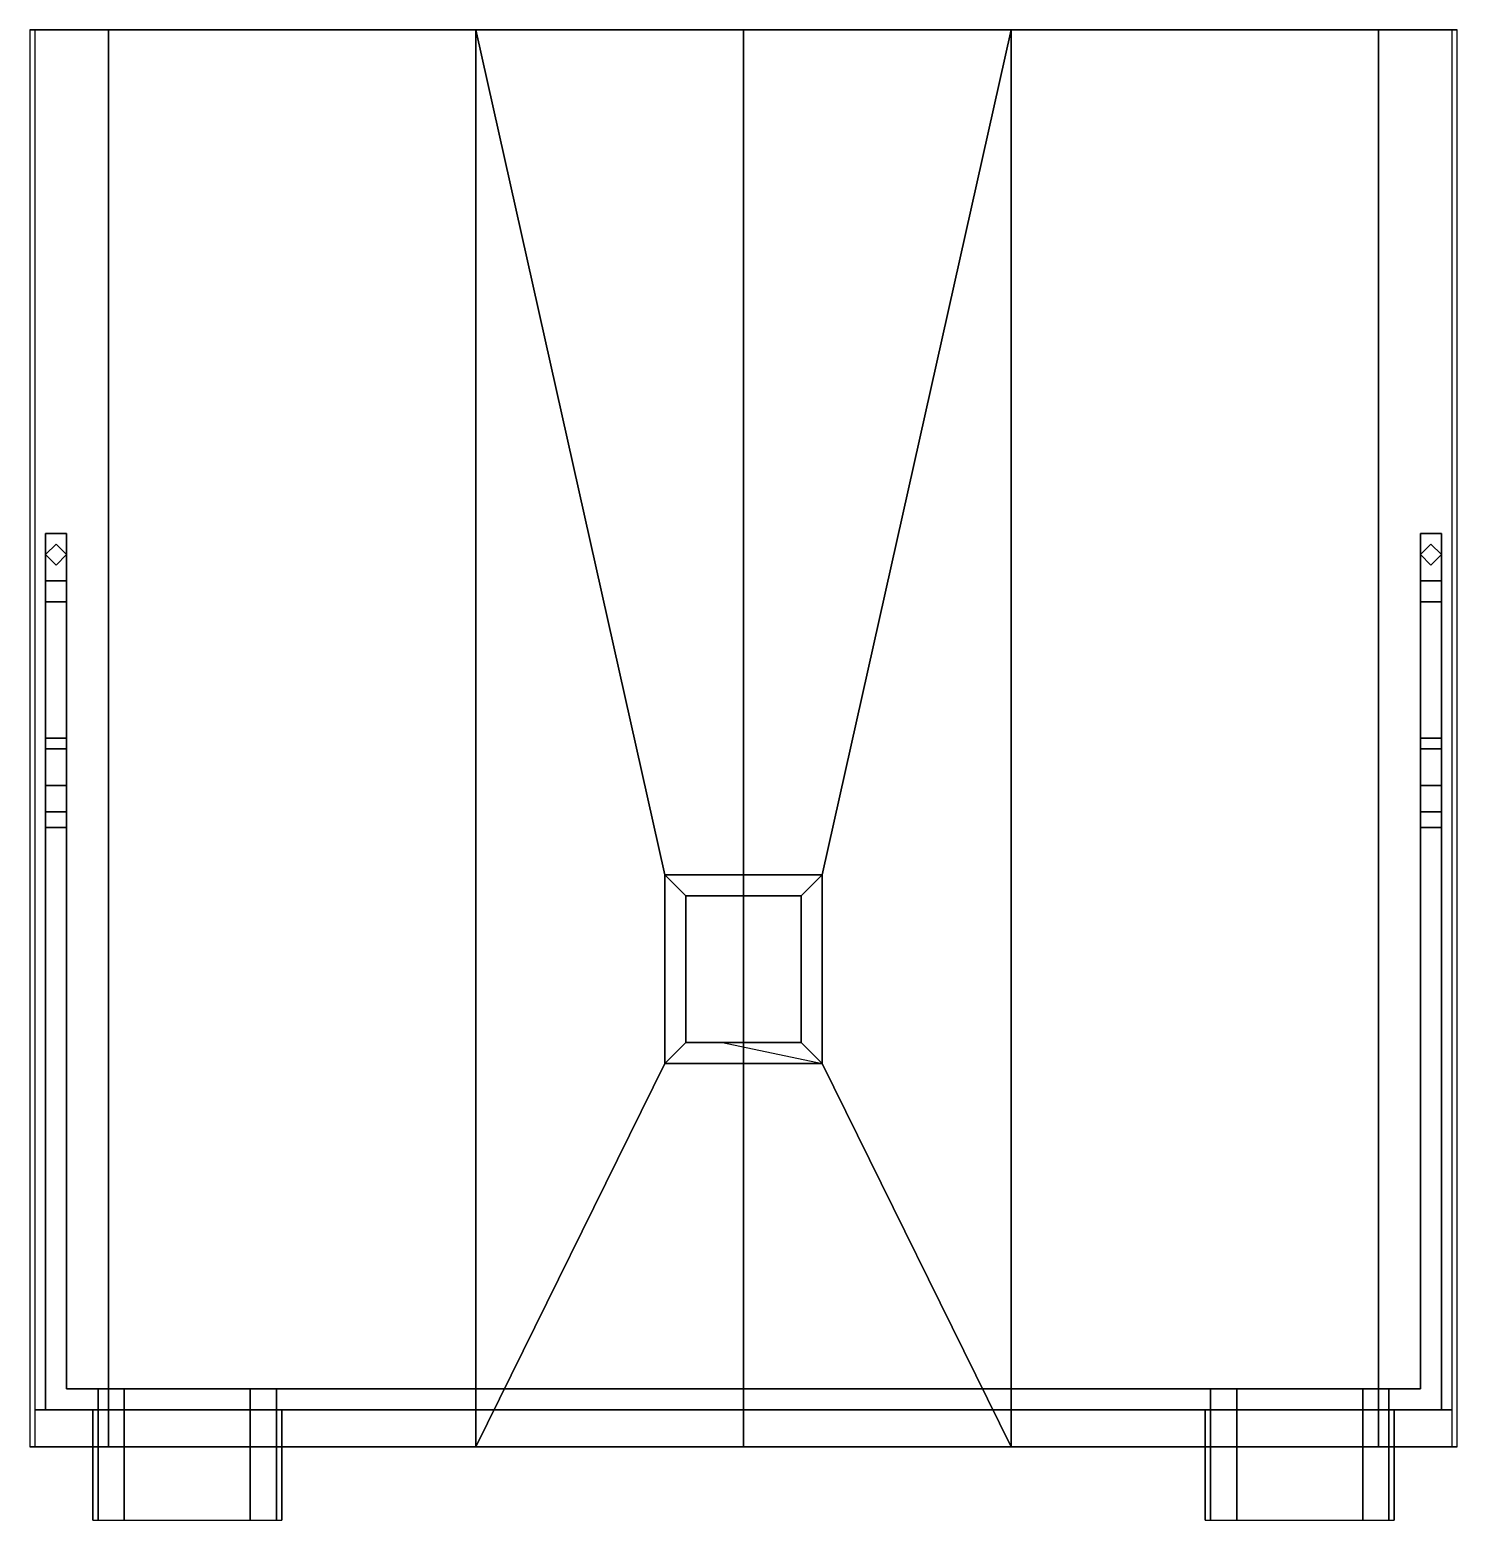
# Model space of a CAD drawing. Extents: x -1.36 to 1.36, y 0.07 to 2.91.
import ezdxf

# ---------------------------------------------------------------- set-up
doc = ezdxf.new("R2010")
doc.units = 0
doc.layers.add('CAB', color=3, linetype='CONTINUOUS')

msp = doc.modelspace()

# ---------------------------------------------------------------- linework, layer by layer
at = {"layer": 'CAB'}
for points in [[(-1.21, 0.21, 3.82), (-1.21, 2.91, 3.82), (-1.36, 2.91, 3.58), (-1.36, 0.21, 3.58)], [(-1.35, 2.91, 3.58), (-1.36, 2.91, 3.58), (-1.21, 2.91, 3.82), (-1.21, 2.91, 3.8)], [(-1.21, 2.91, 3.8), (-1.21, 0.21, 3.8), (-1.35, 0.21, 3.58), (-1.35, 2.91, 3.58)], [(-0.51, 0.21, 4.11), (-0.51, 2.91, 4.11), (-1.21, 2.91, 3.82), (-1.21, 0.21, 3.82)], [(-0.51, 2.91, 4.09), (-0.51, 0.21, 4.09), (-1.21, 0.21, 3.8), (-1.21, 2.91, 3.8)], [(-1.21, 2.91, 3.8), (-1.21, 2.91, 3.82), (-0.51, 2.91, 4.11), (-0.51, 2.91, 4.09)], [(-0.15, 0.94, 4.1241), (-0.15, 1.3, 4.1241), (-0.51, 2.91, 4.11), (-0.51, 0.21, 4.11)], [(0, 2.91, 4.11), (0, 0.21, 4.11), (-0.51, 0.21, 4.09), (-0.51, 2.91, 4.09)], [(-0.51, 2.91, 4.09), (-0.51, 2.91, 4.11), (0, 2.91, 4.13), (0, 2.91, 4.11)], [(0, 1.3, 4.13), (0, 2.91, 4.13), (-0.51, 2.91, 4.11), (-0.15, 1.3, 4.1241)], [(0.51, 2.91, 4.09), (0.51, 0.21, 4.09), (0, 0.21, 4.11), (0, 2.91, 4.11)], [(0, 2.91, 4.11), (0, 2.91, 4.13), (0.51, 2.91, 4.11), (0.51, 2.91, 4.09)], [(0.15, 1.3, 4.1241), (0.51, 2.91, 4.11), (0, 2.91, 4.13), (0, 1.3, 4.13)], [(0.15, 1.3, 4.1241), (0.15, 0.94, 4.1241), (0.51, 0.21, 4.11), (0.51, 2.91, 4.11)], [(0.51, 2.91, 4.11), (0.51, 0.21, 4.11), (1.21, 0.21, 3.82), (1.21, 2.91, 3.82)], [(1.21, 2.91, 3.8), (1.21, 0.21, 3.8), (0.51, 0.21, 4.09), (0.51, 2.91, 4.09)], [(0.51, 2.91, 4.09), (0.51, 2.91, 4.11), (1.21, 2.91, 3.82), (1.21, 2.91, 3.8)], [(1.21, 2.91, 3.82), (1.21, 0.21, 3.82), (1.36, 0.21, 3.58), (1.36, 2.91, 3.58)], [(1.35, 2.91, 3.58), (1.35, 0.21, 3.58), (1.21, 0.21, 3.8), (1.21, 2.91, 3.8)], [(1.21, 2.91, 3.8), (1.21, 2.91, 3.82), (1.36, 2.91, 3.58), (1.35, 2.91, 3.58)], [(-1.33, 1.95, 1.63), (-1.33, 0.28, 1.52), (-1.33, 0.28, 1.52), (-1.33, 1.95, 1.79)], [(-1.33, 1.95, 1.79), (-1.29, 1.95, 1.79), (-1.29, 1.95, 1.63), (-1.33, 1.95, 1.63)], [(-1.33, 1.54, 2.81), (-1.29, 1.54, 2.81), (-1.29, 1.95, 2.81), (-1.33, 1.95, 2.81)], [(-1.33, 1.95, 2.81), (-1.29, 1.95, 2.81), (-1.29, 1.95, 2.68), (-1.33, 1.95, 2.68)], [(-1.29, 1.95, 2.68), (-1.29, 1.86, 2.68), (-1.33, 1.86, 2.68), (-1.33, 1.95, 2.68)], [(-1.33, 1.95, 2.68), (-1.33, 1.86, 2.68), (-1.33, 1.54, 2.81), (-1.33, 1.95, 2.81)], [(-1.33, 1.95, 3.61), (-1.29, 1.95, 3.61), (-1.29, 1.95, 3.52), (-1.33, 1.95, 3.52)], [(-1.33, 1.95, 3.52), (-1.33, 0.28, 3.61), (-1.33, 0.28, 3.61), (-1.33, 1.95, 3.61)], [(-1.33, 1.86, 1.79), (-1.29, 1.86, 1.79), (-1.29, 1.95, 1.79), (-1.33, 1.95, 1.79)], [(-1.33, 1.95, 1.79), (-1.33, 0.28, 1.52), (-1.33, 0.28, 1.52), (-1.33, 1.86, 1.79)], [(-1.33, 1.95, 3.52), (-1.29, 1.95, 3.52), (-1.29, 1.56, 3.52), (-1.33, 1.56, 3.52)], [(-1.33, 1.56, 3.52), (-1.33, 0.28, 3.61), (-1.33, 0.28, 3.61), (-1.33, 1.95, 3.52)], [(-1.29, 1.95, 1.79), (-1.29, 0.32, 1.63), (-1.29, 0.32, 1.63), (-1.29, 1.95, 1.63)], [(-1.29, 1.95, 2.81), (-1.29, 1.54, 2.81), (-1.29, 1.86, 2.68), (-1.29, 1.95, 2.68)], [(-1.29, 1.95, 3.61), (-1.29, 0.32, 3.61), (-1.29, 0.32, 3.61), (-1.29, 1.95, 3.52)], [(-1.29, 1.86, 1.79), (-1.29, 0.32, 1.63), (-1.29, 0.32, 1.63), (-1.29, 1.95, 1.79)], [(-1.29, 1.95, 3.52), (-1.29, 0.32, 3.61), (-1.29, 0.32, 3.61), (-1.29, 1.56, 3.52)], [(1.29, 1.95, 1.79), (1.29, 0.32, 1.63), (1.29, 0.32, 1.63), (1.29, 1.86, 1.79)], [(1.29, 1.86, 1.79), (1.33, 1.86, 1.79), (1.33, 1.95, 1.79), (1.29, 1.95, 1.79)], [(1.29, 1.95, 1.63), (1.29, 0.32, 1.63), (1.29, 0.32, 1.63), (1.29, 1.95, 1.79)], [(1.29, 1.95, 1.79), (1.33, 1.95, 1.79), (1.33, 1.95, 1.63), (1.29, 1.95, 1.63)], [(1.29, 1.95, 2.68), (1.29, 1.86, 2.68), (1.29, 1.54, 2.81), (1.29, 1.95, 2.81)], [(1.29, 1.54, 2.81), (1.33, 1.54, 2.81), (1.33, 1.95, 2.81), (1.29, 1.95, 2.81)], [(1.33, 1.95, 2.68), (1.33, 1.86, 2.68), (1.29, 1.86, 2.68), (1.29, 1.95, 2.68)], [(1.29, 1.95, 2.81), (1.33, 1.95, 2.81), (1.33, 1.95, 2.68), (1.29, 1.95, 2.68)], [(1.29, 1.56, 3.52), (1.29, 0.32, 3.61), (1.29, 0.32, 3.61), (1.29, 1.95, 3.52)], [(1.29, 1.95, 3.52), (1.29, 0.32, 3.61), (1.29, 0.32, 3.61), (1.29, 1.95, 3.61)], [(1.29, 1.95, 3.61), (1.33, 1.95, 3.61), (1.33, 1.95, 3.52), (1.29, 1.95, 3.52)], [(1.29, 1.95, 3.52), (1.33, 1.95, 3.52), (1.33, 1.56, 3.52), (1.29, 1.56, 3.52)], [(1.33, 1.86, 1.79), (1.33, 0.28, 1.52), (1.33, 0.28, 1.52), (1.33, 1.95, 1.79)], [(1.33, 1.95, 1.79), (1.33, 0.28, 1.52), (1.33, 0.28, 1.52), (1.33, 1.95, 1.63)], [(1.33, 1.95, 2.81), (1.33, 1.54, 2.81), (1.33, 1.86, 2.68), (1.33, 1.95, 2.68)], [(1.33, 1.95, 3.52), (1.33, 0.28, 3.61), (1.33, 0.28, 3.61), (1.33, 1.56, 3.52)], [(1.33, 1.95, 3.61), (1.33, 0.28, 3.61), (1.33, 0.28, 3.61), (1.33, 1.95, 3.52)], [(-1.31, 1.93, 2.81), (-1.33, 1.91, 2.81), (-1.33, 1.91, 3.52), (-1.31, 1.93, 3.52)], [(-1.31, 1.93, 1.79), (-1.33, 1.91, 1.79), (-1.33, 1.91, 2.68), (-1.31, 1.93, 2.68)], [(-1.33, 1.91, 2.81), (-1.31, 1.89, 2.81), (-1.31, 1.89, 3.52), (-1.33, 1.91, 3.52)], [(-1.33, 1.91, 1.79), (-1.31, 1.89, 1.79), (-1.31, 1.89, 2.68), (-1.33, 1.91, 2.68)], [(-1.29, 1.91, 2.81), (-1.31, 1.93, 2.81), (-1.31, 1.93, 3.52), (-1.29, 1.91, 3.52)], [(-1.29, 1.91, 1.79), (-1.31, 1.93, 1.79), (-1.31, 1.93, 2.68), (-1.29, 1.91, 2.68)], [(-1.31, 1.89, 2.81), (-1.29, 1.91, 2.81), (-1.29, 1.91, 3.52), (-1.31, 1.89, 3.52)], [(-1.31, 1.89, 1.79), (-1.29, 1.91, 1.79), (-1.29, 1.91, 2.68), (-1.31, 1.89, 2.68)], [(1.31, 1.93, 2.81), (1.29, 1.91, 2.81), (1.29, 1.91, 3.52), (1.31, 1.93, 3.52)], [(1.31, 1.93, 1.79), (1.29, 1.91, 1.79), (1.29, 1.91, 2.68), (1.31, 1.93, 2.68)], [(1.29, 1.91, 2.81), (1.31, 1.89, 2.81), (1.31, 1.89, 3.52), (1.29, 1.91, 3.52)], [(1.29, 1.91, 1.79), (1.31, 1.89, 1.79), (1.31, 1.89, 2.68), (1.29, 1.91, 2.68)], [(1.33, 1.91, 2.81), (1.31, 1.93, 2.81), (1.31, 1.93, 3.52), (1.33, 1.91, 3.52)], [(1.33, 1.91, 1.79), (1.31, 1.93, 1.79), (1.31, 1.93, 2.68), (1.33, 1.91, 2.68)], [(1.31, 1.89, 2.81), (1.33, 1.91, 2.81), (1.33, 1.91, 3.52), (1.31, 1.89, 3.52)], [(1.31, 1.89, 1.79), (1.33, 1.91, 1.79), (1.33, 1.91, 2.68), (1.31, 1.89, 2.68)], [(-1.33, 1.86, 1.79), (-1.33, 0.28, 1.52), (-1.33, 0.28, 1.52), (-1.33, 1.82, 1.84)], [(-1.33, 1.82, 1.84), (-1.29, 1.82, 1.84), (-1.29, 1.86, 1.79), (-1.33, 1.86, 1.79)], [(-1.33, 1.82, 2.63), (-1.33, 0.28, 1.52), (-1.33, 1.54, 2.81), (-1.33, 1.86, 2.68)], [(-1.33, 1.86, 2.68), (-1.29, 1.86, 2.68), (-1.29, 1.82, 2.63), (-1.33, 1.82, 2.63)], [(-1.29, 1.82, 1.84), (-1.29, 0.32, 1.63), (-1.29, 0.32, 1.63), (-1.29, 1.86, 1.79)], [(-1.29, 1.86, 2.68), (-1.29, 1.54, 2.81), (-1.29, 0.32, 1.63), (-1.29, 1.82, 2.63)], [(1.29, 1.82, 2.63), (1.29, 0.32, 1.63), (1.29, 1.54, 2.81), (1.29, 1.86, 2.68)], [(1.29, 1.86, 1.79), (1.29, 0.32, 1.63), (1.29, 0.32, 1.63), (1.29, 1.82, 1.84)], [(1.29, 1.82, 1.84), (1.33, 1.82, 1.84), (1.33, 1.86, 1.79), (1.29, 1.86, 1.79)], [(1.29, 1.86, 2.68), (1.33, 1.86, 2.68), (1.33, 1.82, 2.63), (1.29, 1.82, 2.63)], [(1.33, 1.86, 2.68), (1.33, 1.54, 2.81), (1.33, 0.28, 1.52), (1.33, 1.82, 2.63)], [(1.33, 1.82, 1.84), (1.33, 0.28, 1.52), (1.33, 0.28, 1.52), (1.33, 1.86, 1.79)], [(-1.33, 1.82, 2.63), (-1.29, 1.82, 2.63), (-1.29, 1.82, 1.84), (-1.33, 1.82, 1.84)], [(-1.33, 1.82, 1.84), (-1.33, 0.28, 1.52), (-1.33, 0.28, 1.52), (-1.33, 1.82, 2.63)], [(-1.29, 1.82, 2.63), (-1.29, 0.32, 1.63), (-1.29, 0.32, 1.63), (-1.29, 1.82, 1.84)], [(1.29, 1.82, 1.84), (1.29, 0.32, 1.63), (1.29, 0.32, 1.63), (1.29, 1.82, 2.63)], [(1.29, 1.82, 2.63), (1.33, 1.82, 2.63), (1.33, 1.82, 1.84), (1.29, 1.82, 1.84)], [(1.33, 1.82, 2.63), (1.33, 0.28, 1.52), (1.33, 0.28, 1.52), (1.33, 1.82, 1.84)], [(-1.33, 1.47, 3.48), (-1.33, 0.28, 3.61), (-1.33, 0.28, 3.61), (-1.33, 1.56, 3.52)], [(-1.33, 1.56, 3.52), (-1.29, 1.56, 3.52), (-1.29, 1.47, 3.48), (-1.33, 1.47, 3.48)], [(-1.33, 1.54, 2.81), (-1.33, 0.28, 1.52), (-1.33, 0.28, 1.52), (-1.33, 1.42, 2.9)], [(-1.33, 1.42, 2.9), (-1.29, 1.42, 2.9), (-1.29, 1.54, 2.81), (-1.33, 1.54, 2.81)], [(-1.29, 1.56, 3.52), (-1.29, 0.32, 3.61), (-1.29, 0.32, 3.61), (-1.29, 1.47, 3.48)], [(-1.29, 1.42, 2.9), (-1.29, 0.32, 1.63), (-1.29, 0.32, 1.63), (-1.29, 1.54, 2.81)], [(1.29, 1.47, 3.48), (1.29, 0.32, 3.61), (1.29, 0.32, 3.61), (1.29, 1.56, 3.52)], [(1.29, 1.56, 3.52), (1.33, 1.56, 3.52), (1.33, 1.47, 3.48), (1.29, 1.47, 3.48)], [(1.29, 1.54, 2.81), (1.29, 0.32, 1.63), (1.29, 0.32, 1.63), (1.29, 1.42, 2.9)], [(1.29, 1.42, 2.9), (1.33, 1.42, 2.9), (1.33, 1.54, 2.81), (1.29, 1.54, 2.81)], [(1.33, 1.56, 3.52), (1.33, 0.28, 3.61), (1.33, 0.28, 3.61), (1.33, 1.47, 3.48)], [(1.33, 1.42, 2.9), (1.33, 0.28, 1.52), (1.33, 0.28, 1.52), (1.33, 1.54, 2.81)], [(-1.33, 1.47, 3.48), (-1.29, 1.47, 3.48), (-1.29, 1.39, 3.4), (-1.33, 1.39, 3.4)], [(-1.33, 1.39, 3.4), (-1.33, 0.28, 3.61), (-1.33, 0.28, 3.61), (-1.33, 1.47, 3.48)], [(-1.29, 1.47, 3.48), (-1.29, 0.32, 3.61), (-1.29, 0.32, 3.61), (-1.29, 1.39, 3.4)], [(1.29, 1.39, 3.4), (1.29, 0.32, 3.61), (1.29, 0.32, 3.61), (1.29, 1.47, 3.48)], [(1.29, 1.47, 3.48), (1.33, 1.47, 3.48), (1.33, 1.39, 3.4), (1.29, 1.39, 3.4)], [(1.33, 1.47, 3.48), (1.33, 0.28, 3.61), (1.33, 0.28, 3.61), (1.33, 1.39, 3.4)], [(-1.33, 1.39, 2.99), (-1.29, 1.39, 2.99), (-1.29, 1.42, 2.9), (-1.33, 1.42, 2.9)], [(-1.33, 1.42, 2.9), (-1.33, 0.28, 1.52), (-1.33, 0.28, 1.52), (-1.33, 1.39, 2.99)], [(-1.29, 1.39, 2.99), (-1.29, 0.32, 1.63), (-1.29, 0.32, 1.63), (-1.29, 1.42, 2.9)], [(1.29, 1.42, 2.9), (1.29, 0.32, 1.63), (1.29, 0.32, 1.63), (1.29, 1.39, 2.99)], [(1.29, 1.39, 2.99), (1.33, 1.39, 2.99), (1.33, 1.42, 2.9), (1.29, 1.42, 2.9)], [(1.33, 1.39, 2.99), (1.33, 0.28, 1.52), (1.33, 0.28, 1.52), (1.33, 1.42, 2.9)], [(-1.33, 1.39, 2.99), (-1.33, 0.28, 1.52), (-1.33, 0.28, 3.61), (-1.33, 1.39, 3.4)], [(-1.33, 1.39, 3.4), (-1.29, 1.39, 3.4), (-1.29, 1.39, 2.99), (-1.33, 1.39, 2.99)], [(-1.29, 1.39, 3.4), (-1.29, 0.32, 3.61), (-1.29, 0.32, 1.63), (-1.29, 1.39, 2.99)], [(1.29, 1.39, 2.99), (1.29, 0.32, 1.63), (1.29, 0.32, 3.61), (1.29, 1.39, 3.4)], [(1.29, 1.39, 3.4), (1.33, 1.39, 3.4), (1.33, 1.39, 2.99), (1.29, 1.39, 2.99)], [(1.33, 1.39, 3.4), (1.33, 0.28, 3.61), (1.33, 0.28, 1.52), (1.33, 1.39, 2.99)], [(-0.15, 1.3, 4.1241), (-0.15, 0.94, 4.1241), (-0.15, 0.94, 4.13), (-0.15, 1.3, 4.13)], [(-0.15, 1.3, 4.13), (-0.15, 0.94, 4.13), (-0.11, 0.98, 4.17), (-0.11, 1.26, 4.17)], [(0.11, 1.26, 4.17), (0.15, 1.3, 4.13), (-0.15, 1.3, 4.13), (-0.11, 1.26, 4.17)], [(0, 1.3, 4.13), (-0.15, 1.3, 4.1241), (-0.15, 1.3, 4.13)], [(0.15, 1.3, 4.13), (0.15, 1.3, 4.1241), (0, 1.3, 4.13)], [(0.11, 0.98, 4.17), (0.15, 0.94, 4.13), (0.15, 1.3, 4.13), (0.11, 1.26, 4.17)], [(0.15, 0.94, 4.13), (0.15, 0.94, 4.1241), (0.15, 1.3, 4.1241), (0.15, 1.3, 4.13)], [(-0.11, 1.26, 4.17), (-0.11, 0.98, 4.17), (0.11, 0.98, 4.17), (0.11, 1.26, 4.17)], [(-0.11, 0.98, 4.17), (-0.15, 0.94, 4.13), (0.15, 0.94, 4.13), (0.11, 0.98, 4.17)], [(-0.04, 0.98, 4.17), (0.15, 0.94, 4.1241), (0.11, 0.98, 4.17)], [(0, 0.21, 4.13), (0, 0.94, 4.13), (-0.15, 0.94, 4.1241), (-0.51, 0.21, 4.11)], [(0.51, 0.21, 4.11), (0.15, 0.94, 4.1241), (0, 0.94, 4.13), (0, 0.21, 4.13)], [(0, 0.32, 1.95), (0, 0.32, 1.95), (1.29, 0.32, 1.63), (-1.29, 0.32, 1.63)], [(-1.29, 0.32, 3.61), (-1.23, 0.32, 3.58), (-1.23, 0.32, 2.9), (-1.29, 0.32, 1.99)], [(-0.6081, 0.32, 2.2019), (-1.29, 0.32, 1.99), (-1.29, 0.32, 1.99), (-0.7945, 0.32, 2.4809)], [(-0.7945, 0.32, 2.4809), (-1.29, 0.32, 1.99), (-1.29, 0.32, 1.99), (-0.86, 0.32, 2.81)], [(-1.18, 0.32, 2.85), (-1.29, 0.32, 1.99), (-1.29, 0.32, 1.99), (-1.23, 0.32, 2.9)], [(-0.94, 0.32, 2.85), (-1.29, 0.32, 1.99), (-1.29, 0.32, 1.99), (-1.18, 0.32, 2.85)], [(-0.86, 0.32, 2.81), (-1.29, 0.32, 1.99), (-1.29, 0.32, 1.99), (-0.94, 0.32, 2.85)], [(0, 0.32, 1.95), (-1.29, 0.32, 1.99), (-1.29, 0.32, 1.99), (-0.3291, 0.32, 2.0155)], [(-0.3291, 0.32, 2.0155), (-1.29, 0.32, 1.99), (-1.29, 0.32, 1.99), (-0.6081, 0.32, 2.2019)], [(-1.21, 0.32, 3.8), (-1.18, 0.32, 3.63), (-1.23, 0.32, 3.58), (-1.29, 0.32, 3.61)], [(0, 0.32, 1.95), (0, 0.32, 1.95), (-1.29, 0.32, 1.63), (-1.29, 0.32, 1.99)], [(-1.23, 0.32, 3.58), (-1.23, 0.28, 3.58), (-1.23, 0.28, 2.9), (-1.23, 0.32, 2.9)], [(-1.18, 0.32, 3.63), (-1.18, 0.28, 3.63), (-1.23, 0.28, 3.58), (-1.23, 0.32, 3.58)], [(-1.23, 0.32, 2.9), (-1.23, 0.28, 2.9), (-1.18, 0.28, 2.85), (-1.18, 0.32, 2.85)], [(0, 0.32, 3.67), (-1.21, 0.32, 3.8), (1.21, 0.32, 3.8), (0, 0.32, 3.67)], [(-1.21, 0.32, 3.8), (-0.51, 0.32, 4.09), (0.51, 0.32, 4.09), (1.21, 0.32, 3.8)], [(-1.18, 0.32, 3.63), (-1.21, 0.32, 3.8), (0, 0.32, 3.67), (-0.94, 0.32, 3.63)], [(-0.94, 0.32, 3.63), (-0.94, 0.28, 3.63), (-1.18, 0.28, 3.63), (-1.18, 0.32, 3.63)], [(-1.18, 0.32, 2.85), (-1.18, 0.28, 2.85), (-0.94, 0.28, 2.85), (-0.94, 0.32, 2.85)], [(-0.89, 0.32, 3.58), (-0.89, 0.28, 3.58), (-0.94, 0.28, 3.63), (-0.94, 0.32, 3.63)], [(-0.94, 0.32, 2.85), (-0.94, 0.28, 2.85), (-0.89, 0.28, 2.9), (-0.89, 0.32, 2.9)], [(-0.86, 0.32, 2.81), (-0.94, 0.32, 2.85), (-0.94, 0.32, 2.85), (-0.89, 0.32, 2.9)], [(-0.89, 0.32, 3.58), (-0.94, 0.32, 3.63), (0, 0.32, 3.67), (-0.3291, 0.32, 3.6045)], [(-0.89, 0.32, 2.9), (-0.89, 0.28, 2.9), (-0.89, 0.28, 3.58), (-0.89, 0.32, 3.58)], [(-0.7945, 0.32, 3.1391), (-0.89, 0.32, 2.9), (-0.89, 0.32, 2.9), (-0.89, 0.32, 3.58)], [(-0.7945, 0.32, 3.1391), (-0.86, 0.32, 2.81), (-0.86, 0.32, 2.81), (-0.89, 0.32, 2.9)], [(-0.3291, 0.32, 3.6045), (-0.6081, 0.32, 3.4181), (-0.6081, 0.32, 3.4181), (-0.89, 0.32, 3.58)], [(-0.6081, 0.32, 3.4181), (-0.7945, 0.32, 3.1391), (-0.7945, 0.32, 3.1391), (-0.89, 0.32, 3.58)], [(1.29, 0.32, 1.63), (0, 0.32, 1.95), (0, 0.32, 1.95), (0.3291, 0.32, 2.0155)], [(0, 0.32, 3.67), (0.94, 0.32, 3.63), (0.89, 0.32, 3.58), (0.3291, 0.32, 3.6045)], [(0, 0.32, 3.67), (1.21, 0.32, 3.8), (1.18, 0.32, 3.63), (0.94, 0.32, 3.63)], [(1.29, 0.32, 1.63), (0.3291, 0.32, 2.0155), (0.3291, 0.32, 2.0155), (0.6081, 0.32, 2.2019)], [(0.3291, 0.32, 3.6045), (0.89, 0.32, 3.58), (0.89, 0.32, 3.58), (0.6081, 0.32, 3.4181)], [(1.29, 0.32, 1.63), (0.6081, 0.32, 2.2019), (0.6081, 0.32, 2.2019), (0.7945, 0.32, 2.4809)], [(0.89, 0.32, 3.58), (0.7945, 0.32, 3.1391), (0.7945, 0.32, 3.1391), (0.6081, 0.32, 3.4181)], [(0.89, 0.32, 2.9), (0.86, 0.32, 2.81), (0.86, 0.32, 2.81), (0.7945, 0.32, 3.1391)], [(0.89, 0.32, 3.58), (0.89, 0.32, 2.9), (0.89, 0.32, 2.9), (0.7945, 0.32, 3.1391)], [(0.94, 0.32, 2.85), (1.18, 0.32, 2.85), (1.29, 0.32, 1.63), (0.7945, 0.32, 2.4809)], [(0.94, 0.32, 2.85), (0.7945, 0.32, 2.4809), (0.7945, 0.32, 2.4809), (0.86, 0.32, 2.81)], [(0.94, 0.32, 2.85), (0.86, 0.32, 2.81), (0.86, 0.32, 2.81), (0.89, 0.32, 2.9)], [(0.89, 0.32, 3.58), (0.89, 0.28, 3.58), (0.89, 0.28, 2.9), (0.89, 0.32, 2.9)], [(0.89, 0.32, 2.9), (0.89, 0.28, 2.9), (0.94, 0.28, 2.85), (0.94, 0.32, 2.85)], [(0.94, 0.32, 3.63), (0.94, 0.28, 3.63), (0.89, 0.28, 3.58), (0.89, 0.32, 3.58)], [(0.94, 0.32, 2.85), (0.94, 0.28, 2.85), (1.18, 0.28, 2.85), (1.18, 0.32, 2.85)], [(1.18, 0.32, 3.63), (1.18, 0.28, 3.63), (0.94, 0.28, 3.63), (0.94, 0.32, 3.63)], [(1.18, 0.32, 2.85), (1.18, 0.28, 2.85), (1.23, 0.28, 2.9), (1.23, 0.32, 2.9)], [(1.23, 0.32, 3.58), (1.23, 0.28, 3.58), (1.18, 0.28, 3.63), (1.18, 0.32, 3.63)], [(1.29, 0.32, 1.63), (1.18, 0.32, 2.85), (1.18, 0.32, 2.85), (1.23, 0.32, 2.9)], [(1.18, 0.32, 3.63), (1.21, 0.32, 3.8), (1.29, 0.32, 3.61), (1.23, 0.32, 3.58)], [(1.23, 0.32, 2.9), (1.23, 0.28, 2.9), (1.23, 0.28, 3.58), (1.23, 0.32, 3.58)], [(1.23, 0.32, 3.58), (1.29, 0.32, 3.61), (1.29, 0.32, 1.63), (1.23, 0.32, 2.9)], [(-1.18, 0.28, 3.63), (-1.21, 0.28, 3.8), (-1.35, 0.28, 3.58), (-1.23, 0.28, 3.58)], [(-1.23, 0.28, 3.58), (-1.33, 0.28, 3.58), (-1.33, 0.28, 1.99), (-1.23, 0.28, 2.9)], [(-1.33, 0.28, 1.99), (-1.18, 0.28, 2.85), (-1.18, 0.28, 2.85), (-1.23, 0.28, 2.9)], [(-0.94, 0.28, 2.85), (-1.18, 0.28, 2.85), (-1.33, 0.28, 1.99), (-0.7945, 0.28, 2.4809)], [(-1.33, 0.28, 1.99), (-0.6081, 0.28, 2.2019), (-0.6081, 0.28, 2.2019), (-0.7945, 0.28, 2.4809)], [(-1.33, 0.28, 1.99), (-0.3291, 0.28, 2.0155), (-0.3291, 0.28, 2.0155), (-0.6081, 0.28, 2.2019)], [(-1.33, 0.28, 1.99), (-0.2011, 0.28, 1.99), (-0.2011, 0.28, 1.99), (-0.3291, 0.28, 2.0155)], [(1.33, 0.28, 1.88), (-1.33, 0.28, 1.88), (-1.33, 0.28, 1.52), (1.33, 0.28, 1.52)], [(-1.24, 0.28, 3.58), (-1.24, 0.07, 3.58), (-1.18, 0.07, 3.64), (-1.18, 0.28, 3.64)], [(-1.24, 0.28, 3.19), (-1.24, 0.19, 3.19), (-1.24, 0.07, 3.58), (-1.24, 0.28, 3.58)], [(-1.23, 0.28, 3.58), (-1.23, 0.07, 3.58), (-1.23, 0.19, 3.19), (-1.23, 0.28, 3.19)], [(1.21, 0.28, 3.8), (0.51, 0.28, 4.09), (-0.51, 0.28, 4.09), (-1.21, 0.28, 3.8)], [(0, 0.28, 3.67), (1.21, 0.28, 3.8), (-1.21, 0.28, 3.8), (0, 0.28, 3.67)], [(0, 0.28, 3.67), (-1.21, 0.28, 3.8), (-1.18, 0.28, 3.63), (-0.94, 0.28, 3.63)], [(-1.18, 0.28, 3.64), (-1.18, 0.07, 3.64), (-0.94, 0.07, 3.64), (-0.94, 0.28, 3.64)], [(0, 0.28, 3.67), (-0.94, 0.28, 3.63), (-0.89, 0.28, 3.58), (-0.3291, 0.28, 3.6045)], [(-0.94, 0.28, 2.85), (-0.86, 0.28, 2.81), (-0.86, 0.28, 2.81), (-0.89, 0.28, 2.9)], [(-0.94, 0.28, 2.85), (-0.7945, 0.28, 2.4809), (-0.7945, 0.28, 2.4809), (-0.86, 0.28, 2.81)], [(-0.94, 0.28, 3.64), (-0.94, 0.07, 3.64), (-0.88, 0.07, 3.58), (-0.88, 0.28, 3.58)], [(-0.3291, 0.28, 3.6045), (-0.89, 0.28, 3.58), (-0.89, 0.28, 3.58), (-0.6081, 0.28, 3.4181)], [(-0.89, 0.28, 3.58), (-0.7945, 0.28, 3.1391), (-0.7945, 0.28, 3.1391), (-0.6081, 0.28, 3.4181)], [(-0.89, 0.28, 3.58), (-0.89, 0.28, 2.9), (-0.89, 0.28, 2.9), (-0.7945, 0.28, 3.1391)], [(-0.89, 0.28, 2.9), (-0.86, 0.28, 2.81), (-0.86, 0.28, 2.81), (-0.7945, 0.28, 3.1391)], [(-0.89, 0.28, 3.19), (-0.89, 0.19, 3.19), (-0.89, 0.07, 3.58), (-0.89, 0.28, 3.58)], [(-0.88, 0.28, 3.58), (-0.88, 0.07, 3.58), (-0.88, 0.19, 3.19), (-0.88, 0.28, 3.19)], [(1.18, 0.28, 3.63), (1.21, 0.28, 3.8), (0, 0.28, 3.67), (0.94, 0.28, 3.63)], [(0.89, 0.28, 3.58), (0.94, 0.28, 3.63), (0, 0.28, 3.67), (0.3291, 0.28, 3.6045)], [(0.2011, 0.28, 1.99), (1.33, 0.28, 1.99), (1.33, 0.28, 1.99), (0.3291, 0.28, 2.0155)], [(0.3291, 0.28, 2.0155), (1.33, 0.28, 1.99), (1.33, 0.28, 1.99), (0.6081, 0.28, 2.2019)], [(0.3291, 0.28, 3.6045), (0.6081, 0.28, 3.4181), (0.6081, 0.28, 3.4181), (0.89, 0.28, 3.58)], [(0.6081, 0.28, 2.2019), (1.33, 0.28, 1.99), (1.33, 0.28, 1.99), (0.7945, 0.28, 2.4809)], [(0.6081, 0.28, 3.4181), (0.7945, 0.28, 3.1391), (0.7945, 0.28, 3.1391), (0.89, 0.28, 3.58)], [(0.7945, 0.28, 2.4809), (1.33, 0.28, 1.99), (1.33, 0.28, 1.99), (0.86, 0.28, 2.81)], [(0.7945, 0.28, 3.1391), (0.86, 0.28, 2.81), (0.86, 0.28, 2.81), (0.89, 0.28, 2.9)], [(0.7945, 0.28, 3.1391), (0.89, 0.28, 2.9), (0.89, 0.28, 2.9), (0.89, 0.28, 3.58)], [(0.86, 0.28, 2.81), (1.33, 0.28, 1.99), (1.33, 0.28, 1.99), (0.94, 0.28, 2.85)], [(0.86, 0.28, 2.81), (0.94, 0.28, 2.85), (0.94, 0.28, 2.85), (0.89, 0.28, 2.9)], [(0.88, 0.28, 3.19), (0.88, 0.19, 3.19), (0.88, 0.07, 3.58), (0.88, 0.28, 3.58)], [(0.88, 0.28, 3.58), (0.88, 0.07, 3.58), (0.94, 0.07, 3.64), (0.94, 0.28, 3.64)], [(0.89, 0.28, 3.58), (0.89, 0.07, 3.58), (0.89, 0.19, 3.19), (0.89, 0.28, 3.19)], [(0.94, 0.28, 2.85), (1.33, 0.28, 1.99), (1.33, 0.28, 1.99), (1.18, 0.28, 2.85)], [(0.94, 0.28, 3.64), (0.94, 0.07, 3.64), (1.18, 0.07, 3.64), (1.18, 0.28, 3.64)], [(1.21, 0.28, 3.8), (1.18, 0.28, 3.63), (1.23, 0.28, 3.58), (1.35, 0.28, 3.58)], [(1.18, 0.28, 2.85), (1.33, 0.28, 1.99), (1.33, 0.28, 1.99), (1.23, 0.28, 2.9)], [(1.18, 0.28, 3.64), (1.18, 0.07, 3.64), (1.24, 0.07, 3.58), (1.24, 0.28, 3.58)], [(1.33, 0.28, 3.58), (1.23, 0.28, 3.58), (1.23, 0.28, 2.9), (1.33, 0.28, 1.99)], [(1.23, 0.28, 3.19), (1.23, 0.19, 3.19), (1.23, 0.07, 3.58), (1.23, 0.28, 3.58)], [(1.24, 0.28, 3.58), (1.24, 0.07, 3.58), (1.24, 0.19, 3.19), (1.24, 0.28, 3.19)], [(-1.21, 0.21, 3.8), (-1.21, 0.21, 3.82), (-1.36, 0.21, 3.58), (-1.35, 0.21, 3.58)], [(-0.51, 0.21, 4.09), (-0.51, 0.21, 4.11), (-1.21, 0.21, 3.82), (-1.21, 0.21, 3.8)], [(0, 0.21, 4.11), (0, 0.21, 4.13), (-0.51, 0.21, 4.11), (-0.51, 0.21, 4.09)], [(0.51, 0.21, 4.09), (0.51, 0.21, 4.11), (0, 0.21, 4.13), (0, 0.21, 4.11)], [(1.21, 0.21, 3.8), (1.21, 0.21, 3.82), (0.51, 0.21, 4.11), (0.51, 0.21, 4.09)], [(1.35, 0.21, 3.58), (1.36, 0.21, 3.58), (1.21, 0.21, 3.82), (1.21, 0.21, 3.8)]]:
    msp.add_3dface(points, dxfattribs=at)

doc.saveas('drawing.dxf')
